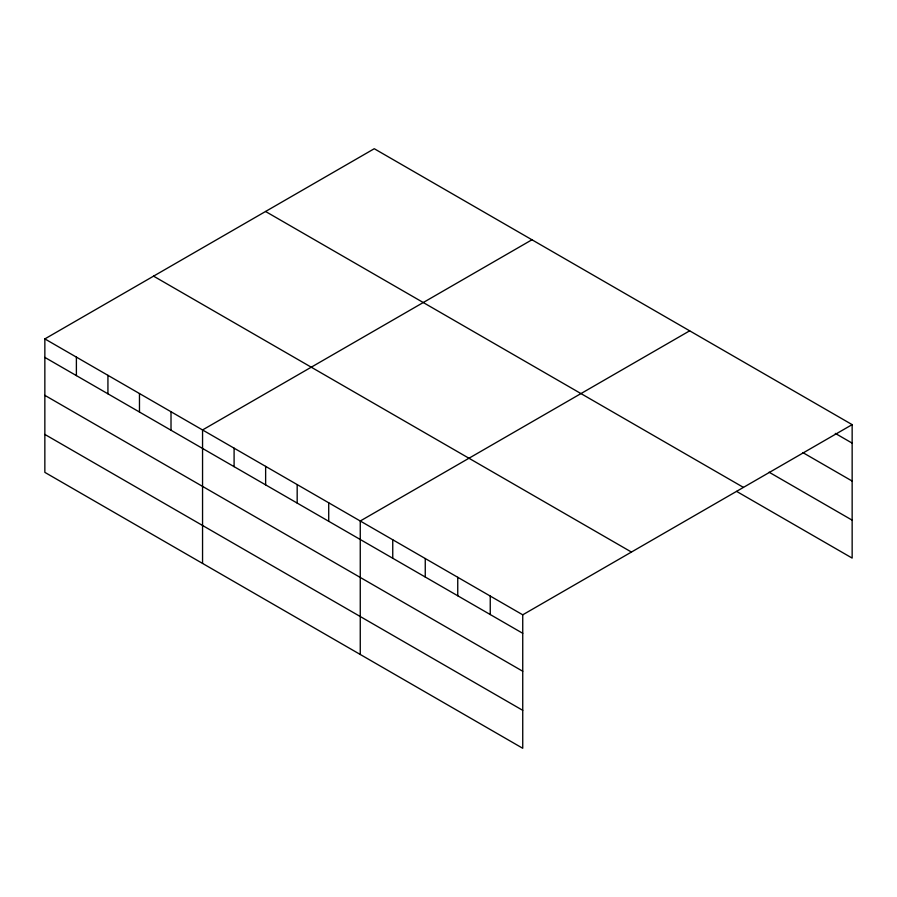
<?xml version="1.0" encoding="UTF-8"?>
<svg xmlns="http://www.w3.org/2000/svg" width="897" height="897" viewBox="0 0 897 897"><rect width="100%" height="100%" fill="white"/><g stroke="black" fill="none" stroke-linecap="round" stroke-linejoin="round"><path stroke-width="1.35" d="M522.738 671.248L522.738 614.815L44.85 338.909L44.85 472.371L522.738 748.277L522.738 671.248L44.85 395.342M44.85 338.909L374.262 148.723L852.15 424.629L852.15 558.091L736.605 491.388M531.966 239.768L202.554 429.955L202.554 563.417M689.67 330.825L360.258 521L360.258 654.462M522.738 614.815L852.15 424.629M835.298 433.397L852.15 443.129M802.804 452.57L852.15 481.061M769.099 472.203L852.15 520.159M265.557 211.479L743.445 487.396M153.555 276.141L631.443 552.059M44.85 357.398L522.738 633.304M44.85 434.428L522.738 710.334M490.244 596.057L490.244 614.546M457.75 577.287L457.75 595.776M425.256 558.528L425.256 577.018M392.751 539.77L392.751 558.259M328.717 502.791L328.717 521.292M297.176 484.582L297.176 503.071M265.635 466.373L265.635 484.862M234.095 448.164L234.095 466.653M171.013 411.745L171.013 430.235M139.472 393.536L139.472 412.026M107.932 375.327L107.932 393.817M76.391 357.118L76.391 375.608"/></g></svg>
